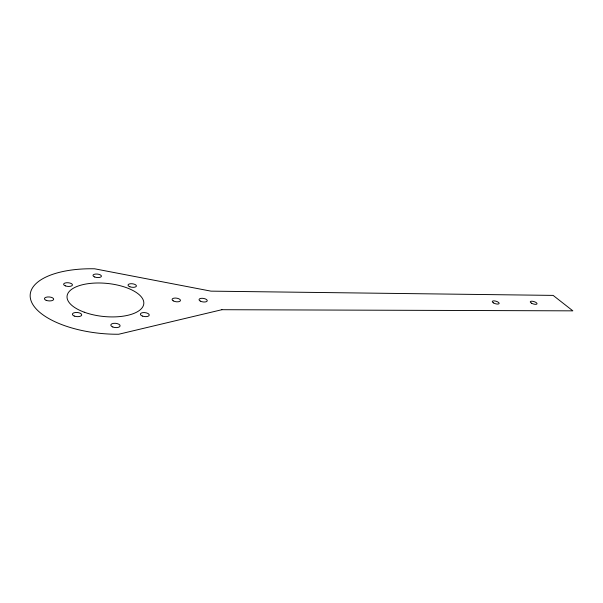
<?xml version="1.0" encoding="UTF-8"?>
<svg xmlns="http://www.w3.org/2000/svg" width="603" height="603" viewBox="0 0 603 603"><rect width="100%" height="100%" fill="white"/><g stroke="black" fill="none" stroke-linecap="round" stroke-linejoin="round"><path stroke-width="0.9" d="M221.889 309.708L118.723 334.243A74.297 32.102 5.5 0 1 31.137 300.995A74.297 32.102 5.5 0 1 94.633 268.795L210.96 291.143L553.132 295.395L572.85 310.846L221.889 309.708M84.216 312.181A38.554 16.628 5.6 0 0 143.755 304.018A38.554 16.628 5.6 0 0 88.302 283.651A38.554 16.628 5.6 0 0 84.216 312.181M531.477 303.166A3.52 1.229 17.2 0 0 536.987 303.897A3.52 1.229 17.2 0 0 532.517 301.259A3.52 1.229 17.2 0 0 531.477 303.166M493.382 302.872A3.565 1.296 16.5 0 0 499.073 303.626A3.565 1.296 16.5 0 0 494.679 300.927A3.565 1.296 16.5 0 0 493.382 302.872M112.821 326.999A4.666 2.126 5.5 0 0 120.103 325.974A4.666 2.126 5.5 0 0 113.5 323.359A4.666 2.126 5.5 0 0 112.821 326.999M94.724 276.996A4.244 1.734 5.7 0 0 101.41 276.325A4.244 1.734 5.7 0 0 95.47 274.064A4.244 1.734 5.7 0 0 94.724 276.996M200.241 301.07A4.153 1.779 8.6 0 0 207.123 301.108A4.153 1.779 8.6 0 0 202.08 298.289A4.153 1.779 8.6 0 0 200.241 301.07M173.234 300.867A4.229 1.824 7.8 0 0 180.305 300.912A4.229 1.824 7.8 0 0 175.3 298.048A4.229 1.824 7.8 0 0 173.234 300.867M46.182 300.332A4.643 1.982 3.9 0 0 53.644 299.48A4.643 1.982 3.9 0 0 47.358 296.993A4.643 1.982 3.9 0 0 46.182 300.332M65.35 285.867A4.432 1.839 4.7 0 0 72.42 285.129A4.432 1.839 4.7 0 0 66.338 282.762A4.432 1.839 4.7 0 0 65.35 285.867M142.376 316.055A4.462 1.99 6.6 0 0 149.243 315.128A4.462 1.99 6.6 0 0 142.813 312.633A4.462 1.99 6.6 0 0 142.376 316.055M129.871 286.772A4.229 1.764 6.6 0 0 136.414 286.048A4.229 1.764 6.6 0 0 130.376 283.757A4.229 1.764 6.6 0 0 129.871 286.772M74.244 316.047A4.688 2.088 4.4 0 0 81.707 315.098A4.688 2.088 4.4 0 0 75.224 312.52A4.688 2.088 4.4 0 0 74.244 316.047"/></g></svg>
